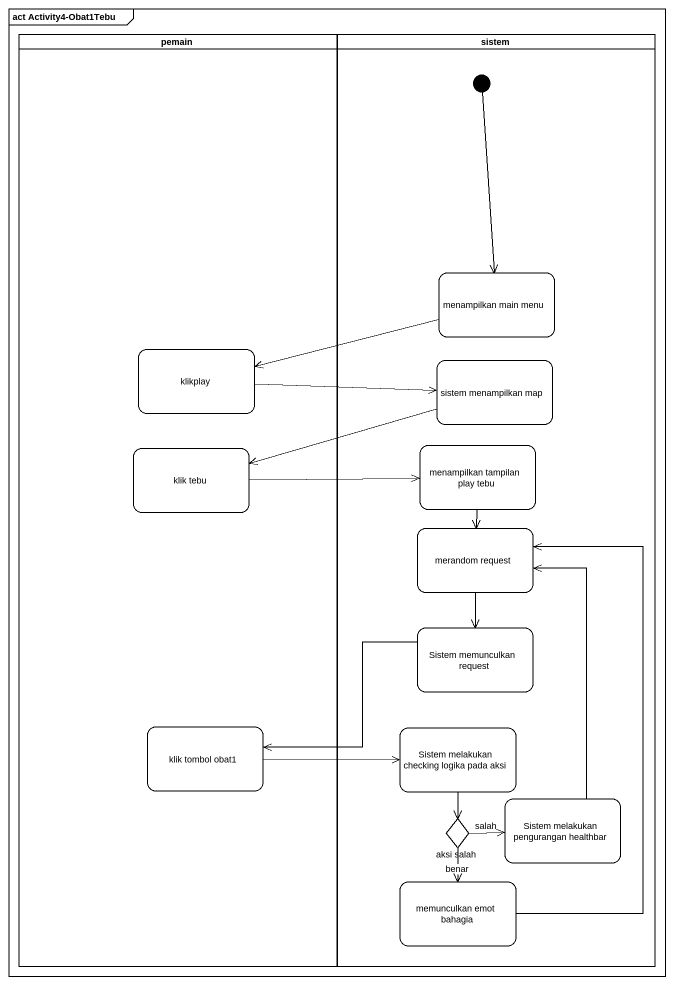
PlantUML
@startuml
mainframe act Activity4-Obat1Tebu
hide empty description
state pemain <<partition>> {
  state klikplay
  state "klik tebu" as klik_tebu
  state "klik tombol obat1" as klik_tombol_obat1
}
state sistem <<partition>> {
  state "menampilkan main menu" as menampilkan_main_menu
  state "sistem menampilkan map" as sistem_menampilkan_map
  state "menampilkan tampilan play tebu" as menampilkan_tampilan_play
  state "merandom request" as merandom_request
  state "Sistem memunculkan request" as Sistem_memunculkan_request
  state "Sistem melakukan checking logika pada aksi" as Sistem_melakukan_checking
  state "Sistem melakukan pengurangan healthbar" as Sistem_melakukan
  state "aksi salah" as aksi_salah <<choice>>
  state "memunculkan emot bahagia" as memunculkan_emot_bahagia
  [*] --> menampilkan_main_menu
}
menampilkan_main_menu -left-> klikplay
klikplay -right-> sistem_menampilkan_map
sistem_menampilkan_map -left-> klik_tebu
klik_tebu -right-> menampilkan_tampilan_play
menampilkan_tampilan_play --> merandom_request
merandom_request --> Sistem_memunculkan_request
Sistem_memunculkan_request -left-> klik_tombol_obat1
klik_tombol_obat1 -right-> Sistem_melakukan_checking
Sistem_melakukan_checking --> aksi_salah
Sistem_melakukan -up-> merandom_request
aksi_salah -right-> Sistem_melakukan : salah
aksi_salah --> memunculkan_emot_bahagia : benar
memunculkan_emot_bahagia -up-> merandom_request
@enduml
